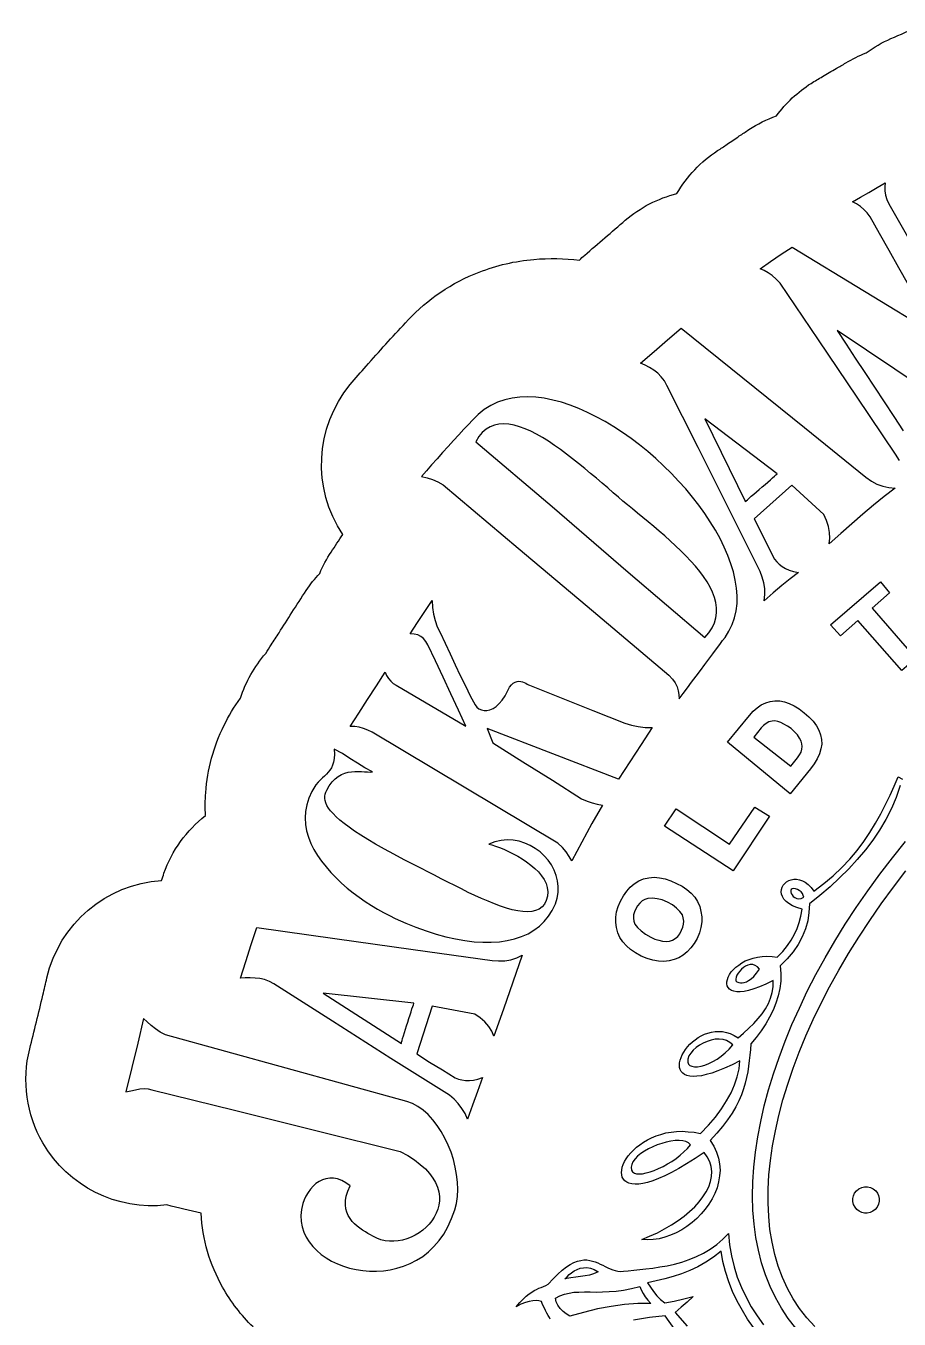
# Model space of a CAD drawing. Header units: millimetres. Extents: x 0 to 498, y 0 to 300.
# Drawn here: x 0 to 69.2, y 181 to 283.5 of the extents above; entities that cross this region are included whole.
import ezdxf

# ---------------------------------------------------------------- set-up
doc = ezdxf.new("R2010")
doc.units = ezdxf.units.MM
doc.layers.add('Nível Padrão', color=7, linetype='Continuous', lineweight=30)

msp = doc.modelspace()

# ---------------------------------------------------------------- linework, layer by layer
at = {"layer": 'Nível Padrão', "color": 18, "lineweight": 30, "true_color": 0x000000, "extrusion": (0, 0, -1)}
msp.add_lwpolyline([(-18.01, 180.41, 0.070406), (-15.6, 183.56), (-15.6, 183.56, 0.115422), (-13.89, 189.42), (-13.89, 189.42, -0.000451), (-11.18, 190.08), (-11.18, 190.08, 0.299484), (-1.35, 195), (-1.35, 195, 0.195655), (-0.31, 202.46), (-0.31, 202.46, -0.004376), (-1.35, 206.72), (-1.35, 206.72, -0.001392), (-1.67, 208.08), (-1.67, 208.08, 0.330789), (-10.76, 215.8), (-10.76, 215.8, 0.004859), (-10.95, 216.37), (-10.95, 216.37, 0.143808), (-14.24, 220.94), (-14.24, 220.94, 0.0317), (-14.26, 222.76), (-14.26, 222.76, 0.096478), (-15.7, 228.07), (-15.7, 228.07, 0.045217), (-17.01, 230.24), (-17.01, 230.24, 0.102931), (-19.02, 233.79), (-19.02, 233.79, 0.020597), (-19.45, 234.49), (-19.45, 234.49, -0.004206), (-20.07, 235.44), (-20.07, 235.44, -0.001258), (-21.09, 237.03), (-21.09, 237.03, 0.004886), (-22.23, 238.79), (-22.23, 238.79, 0.043331), (-23.3, 240.14), (-23.3, 240.14, 0.047983), (-24.2, 241.83), (-24.2, 241.83, -0.002365), (-25.12, 243.22), (-25.12, 243.22, 0.329863), (-25.71, 255.11), (-25.71, 255.11, 0.00651), (-26.98, 256.57), (-26.98, 256.57, 0.005984), (-30.1, 260.01), (-30.1, 260.01, 0.005496), (-30.28, 260.2), (-30.28, 260.2, 0.112714), (-35.93, 264.02), (-35.93, 264.02, 0.0706), (-40.28, 265.03), (-40.28, 265.03, 0.050711), (-43.88, 264.97), (-43.88, 264.97, 0.014419), (-44.3, 265.36), (-44.3, 265.36, -0.000695), (-47.52, 268.13), (-47.52, 268.13, 0.116587), (-51.61, 270.24), (-51.61, 270.24, 0.119183), (-54.84, 273.65), (-54.84, 273.65, -0.007916), (-55.59, 274.15), (-55.59, 274.15, 0.000862), (-56.56, 274.81), (-56.56, 274.81, 0.00401), (-57.31, 275.31), (-57.31, 275.31, 0.061552), (-59.51, 276.4), (-59.51, 276.4, 0.094861), (-62.25, 278.98), (-62.25, 278.98, 0.007461), (-63.15, 279.52), (-63.15, 279.52, 0.002772), (-64.23, 280.15), (-64.23, 280.15, -0.007748), (-65, 280.6), (-65, 280.6, 0.044827), (-66.61, 281.39), (-66.61, 281.39, 0.057082), (-68.58, 282.53), (-68.58, 282.53, -0.005479), (-70.78, 283.5)], format="xyb", dxfattribs=at)
for points in [[(-69.98, 263.01), (-69.2, 264.37), (-68.43, 265.73), (-67.67, 267.08), (-66.94, 268.4), (-66.94, 268.4), (-66.7, 268.71), (-66.44, 268.99), (-66.16, 269.23), (-65.86, 269.43), (-65.53, 269.58), (-65.53, 269.58), (-66.16, 269.95), (-66.82, 270.34), (-67.49, 270.72), (-68.11, 271.1), (-68.11, 271.1), (-68.09, 270.78), (-68.1, 270.45), (-68.16, 270.12), (-68.26, 269.78), (-68.42, 269.42), (-68.42, 269.42), (-77.81, 252.97)], [(-58.2, 264.29), (-59.03, 264.85), (-59.88, 265.43), (-60.74, 266), (-60.74, 266), (-72.22, 259.01)], [(-69.26, 249.08), (-68.95, 249.59), (-68.95, 249.59), (-65.89, 254.12), (-62.83, 258.65), (-59.79, 263.15), (-59.79, 263.15), (-59.49, 263.47), (-59.17, 263.74), (-58.85, 263.96), (-58.52, 264.14), (-58.2, 264.29)], [(-48.73, 256.81), (-49.8, 257.72), (-50.87, 258.64), (-51.96, 259.58), (-51.96, 259.58), (-56.84, 255.64), (-61.72, 251.7), (-66.6, 247.76), (-66.6, 247.76), (-67.03, 247.46), (-67.47, 247.22), (-67.93, 247.05), (-68.41, 246.94), (-68.92, 246.89), (-68.92, 246.89), (-68.05, 246.23), (-67.2, 245.54), (-66.35, 244.83), (-65.49, 244.08), (-64.6, 243.3), (-63.67, 242.48), (-63.67, 242.48), (-63.73, 242.94), (-63.71, 243.39), (-63.62, 243.86), (-63.47, 244.32), (-63.25, 244.8), (-63.25, 244.8), (-60.71, 247.12), (-60.71, 247.12), (-57.74, 244.46), (-57.74, 244.46), (-59.34, 241.26), (-59.34, 241.26), (-59.52, 241.06), (-59.73, 240.86), (-59.95, 240.69), (-60.21, 240.53), (-60.5, 240.39), (-60.85, 240.28), (-61.24, 240.2), (-61.24, 240.2), (-60.6, 239.72), (-59.93, 239.18), (-59.25, 238.59), (-58.54, 237.96), (-58.54, 237.96), (-58.58, 238.47), (-58.57, 238.94), (-58.5, 239.4), (-58.38, 239.84), (-58.2, 240.28), (-58.2, 240.28), (-55.76, 245.21), (-53.29, 250.12), (-50.82, 255.02), (-50.82, 255.02), (-50.62, 255.4), (-50.37, 255.73), (-50.09, 256.01), (-49.78, 256.25), (-49.44, 256.46), (-49.09, 256.64), (-48.73, 256.81)], [(-75.79, 251.71), (-64.32, 259.39), (-64.32, 259.39), (-65.02, 258.31), (-65.75, 257.2), (-66.51, 256.05), (-67.28, 254.9), (-68.05, 253.74), (-68.81, 252.58), (-69.54, 251.45)], [(-69.45, 232.45), (-65.95, 236.4), (-65.95, 236.4), (-64.58, 235.18), (-64.58, 235.18), (-63.79, 236.06), (-63.79, 236.06), (-67.74, 239.48), (-67.74, 239.48), (-68.46, 238.6), (-68.46, 238.6), (-67.09, 237.39), (-67.09, 237.39), (-70.55, 233.4), (-70.55, 233.4), (-69.45, 232.45)], [(-25.71, 228.01), (-26.4, 229.06), (-27.09, 230.15), (-27.79, 231.24), (-28.48, 232.3), (-28.48, 232.3), (-28.59, 232.04), (-28.75, 231.81), (-28.93, 231.6), (-29.13, 231.42), (-29.36, 231.27), (-29.36, 231.27), (-34.87, 228.04), (-34.87, 228.04), (-34.3, 229.3), (-33.7, 230.6), (-33.09, 231.91), (-32.47, 233.21), (-31.86, 234.47), (-31.86, 234.47), (-31.71, 234.75), (-31.53, 234.98), (-31.32, 235.15), (-31.07, 235.26), (-30.78, 235.32), (-30.46, 235.34), (-30.46, 235.34), (-31.05, 236.24), (-31.63, 237.12), (-32.21, 238), (-32.21, 238), (-32.23, 237.45), (-32.31, 236.92), (-32.44, 236.4), (-32.62, 235.91), (-32.85, 235.45), (-32.85, 235.45), (-33.24, 234.62), (-33.64, 233.76), (-34.04, 232.9), (-34.44, 232.05), (-34.84, 231.22), (-35.23, 230.44), (-35.63, 229.71), (-35.63, 229.71), (-35.76, 229.54), (-35.92, 229.41), (-36.11, 229.32), (-36.32, 229.28), (-36.55, 229.28), (-36.79, 229.33), (-37.04, 229.43), (-37.29, 229.6), (-37.53, 229.82), (-37.77, 230.1), (-38, 230.44), (-38.21, 230.85), (-38.21, 230.85), (-38.35, 231.11), (-38.49, 231.3), (-38.64, 231.44), (-38.79, 231.53), (-38.94, 231.58), (-39.09, 231.59), (-39.24, 231.58), (-39.38, 231.54), (-39.51, 231.49), (-39.64, 231.43), (-39.75, 231.37), (-39.84, 231.32), (-39.92, 231.27), (-39.92, 231.27), (-42.43, 230.28), (-44.95, 229.28), (-47.48, 228.27), (-47.48, 228.27), (-48.01, 228.11), (-48.55, 228), (-49.1, 227.93), (-49.65, 227.93), (-49.65, 227.93), (-48.78, 226.58), (-47.89, 225.2), (-46.99, 223.82), (-46.99, 223.82), (-36.58, 227.85), (-36.58, 227.85), (-37.03, 226.71), (-37.03, 226.71), (-39.39, 225.21), (-41.74, 223.74), (-44.06, 222.26), (-44.06, 222.26), (-44.49, 222.09), (-44.9, 221.95), (-45.3, 221.84), (-45.7, 221.77), (-45.7, 221.77), (-44.87, 220.31), (-44.07, 218.84), (-43.27, 217.36), (-43.27, 217.36), (-43.07, 217.71), (-42.83, 218.07), (-42.53, 218.42), (-42.17, 218.77), (-42.17, 218.77), (-27.46, 227.55), (-27.46, 227.55), (-27.1, 227.72), (-26.76, 227.85), (-26.43, 227.95), (-26.08, 228), (-25.71, 228.01)], [(-60.6, 222.68), (-55.62, 226.75), (-55.62, 226.75), (-57.37, 228.88), (-57.37, 228.88), (-57.66, 229.21), (-57.97, 229.48), (-58.3, 229.71), (-58.65, 229.87), (-59.01, 229.99), (-59.38, 230.05), (-59.38, 230.05), (-59.76, 230.03), (-60.14, 229.95), (-60.52, 229.82), (-60.91, 229.64), (-61.3, 229.4), (-61.7, 229.1), (-61.7, 229.1), (-62.08, 228.76), (-62.41, 228.42), (-62.67, 228.07), (-62.86, 227.71), (-63, 227.35), (-63.07, 226.97), (-63.07, 226.97), (-63.09, 226.61), (-63.03, 226.23), (-62.91, 225.84), (-62.73, 225.45), (-62.49, 225.05), (-62.19, 224.66), (-62.19, 224.66), (-60.6, 222.68)], [(-48.82, 187.34), (-49.45, 187.6), (-50.06, 187.88), (-50.64, 188.18), (-51.19, 188.5), (-51.7, 188.84), (-52.18, 189.2), (-52.62, 189.56), (-53.02, 189.94), (-53.37, 190.33), (-53.67, 190.72), (-53.93, 191.12), (-54.13, 191.52), (-54.27, 191.93), (-54.35, 192.33), (-54.37, 192.73), (-54.32, 193.12), (-54.21, 193.51), (-54.02, 193.89), (-53.76, 194.25), (-53.76, 194.25), (-53.05, 193.77), (-52.38, 193.34), (-51.76, 192.97), (-51.18, 192.65), (-50.65, 192.39), (-50.15, 192.17), (-49.7, 192), (-49.29, 191.87), (-48.92, 191.79), (-48.59, 191.74), (-48.29, 191.73), (-48.03, 191.75), (-47.81, 191.81), (-47.63, 191.89), (-47.48, 192), (-47.37, 192.13), (-47.28, 192.29), (-47.24, 192.46), (-47.22, 192.65), (-47.24, 192.85), (-47.28, 193.07), (-47.36, 193.29), (-47.47, 193.52), (-47.6, 193.75), (-47.76, 193.98), (-47.95, 194.21), (-48.17, 194.43), (-48.41, 194.65), (-48.67, 194.86), (-48.96, 195.06), (-49.27, 195.25), (-49.6, 195.41), (-49.96, 195.56), (-50.34, 195.68), (-50.73, 195.79), (-51.15, 195.86), (-51.58, 195.9), (-52.04, 195.92), (-52.51, 195.89), (-52.99, 195.84), (-53.49, 195.74), (-53.49, 195.74), (-54.11, 196.4), (-54.66, 197.05), (-55.14, 197.7), (-55.55, 198.34), (-55.9, 198.97), (-56.18, 199.6), (-56.39, 200.23), (-56.54, 200.87), (-56.61, 201.51), (-56.61, 201.51), (-55.98, 201.19), (-55.39, 200.92), (-54.86, 200.71), (-54.38, 200.53), (-53.94, 200.41), (-53.55, 200.32), (-53.2, 200.28), (-52.89, 200.27), (-52.63, 200.29), (-52.41, 200.34), (-52.22, 200.43), (-52.07, 200.53), (-51.96, 200.66), (-51.88, 200.81), (-51.83, 200.98), (-51.82, 201.16), (-51.83, 201.36), (-51.87, 201.56), (-51.94, 201.77), (-52.04, 201.98), (-52.16, 202.2), (-52.3, 202.41), (-52.46, 202.62), (-52.64, 202.82), (-52.84, 203.01), (-53.06, 203.18), (-53.29, 203.35), (-53.54, 203.49), (-53.8, 203.61), (-54.07, 203.71), (-54.35, 203.79), (-54.64, 203.83), (-54.93, 203.84), (-55.23, 203.82), (-55.54, 203.76), (-55.84, 203.66), (-56.15, 203.52), (-56.46, 203.34), (-56.46, 203.34), (-56.9, 203.71), (-57.32, 204.09), (-57.71, 204.46), (-58.06, 204.85), (-58.37, 205.24), (-58.64, 205.64), (-58.87, 206.06), (-59.04, 206.48), (-59.17, 206.92), (-59.23, 207.38), (-59.23, 207.86), (-59.23, 207.86), (-58.67, 207.59), (-58.17, 207.37), (-57.71, 207.2), (-57.3, 207.08), (-56.94, 207.01), (-56.62, 206.98), (-56.35, 206.98), (-56.12, 207.02), (-55.93, 207.09), (-55.78, 207.19), (-55.67, 207.31), (-55.6, 207.45), (-55.57, 207.61), (-55.57, 207.78), (-55.61, 207.96), (-55.68, 208.15), (-55.79, 208.35), (-55.92, 208.55), (-56.09, 208.74), (-56.28, 208.93), (-56.51, 209.1), (-56.76, 209.27), (-57.03, 209.42), (-57.33, 209.55), (-57.65, 209.65), (-58, 209.73), (-58.36, 209.78), (-58.75, 209.8), (-59.15, 209.78), (-59.57, 209.72), (-59.57, 209.72), (-60.01, 210.18), (-60.37, 210.64), (-60.68, 211.08), (-60.93, 211.54), (-61.14, 212), (-61.3, 212.48), (-61.44, 212.98), (-61.55, 213.52), (-61.55, 213.52), (-61.13, 213.65), (-60.77, 213.8), (-60.48, 213.97), (-60.26, 214.14), (-60.08, 214.33), (-59.97, 214.52), (-59.9, 214.71), (-59.87, 214.9), (-59.89, 215.09), (-59.95, 215.26), (-60.04, 215.42), (-60.16, 215.57), (-60.31, 215.69), (-60.48, 215.79), (-60.67, 215.86), (-60.88, 215.9), (-61.1, 215.9), (-61.32, 215.86), (-61.56, 215.78), (-61.79, 215.66), (-62.02, 215.48), (-62.25, 215.25), (-62.46, 214.96), (-62.46, 214.96), (-63.26, 215.55), (-64, 216.17), (-64.68, 216.82), (-65.31, 217.49), (-65.89, 218.18), (-66.42, 218.89), (-66.91, 219.61), (-67.36, 220.34), (-67.78, 221.07), (-68.16, 221.81), (-68.51, 222.55), (-68.84, 223.28), (-69.15, 224.01), (-69.15, 224.01), (-69.5, 223.84)], [(-69.3, 223.32), (-68.98, 222.39), (-68.61, 221.5), (-68.17, 220.63), (-67.68, 219.8), (-67.14, 219), (-66.55, 218.22), (-65.91, 217.46), (-65.23, 216.73), (-64.51, 216.01), (-63.75, 215.31), (-62.95, 214.62), (-62.12, 213.94), (-62.12, 213.94), (-62.08, 213.26), (-61.98, 212.6), (-61.8, 211.96), (-61.54, 211.33), (-61.22, 210.72), (-60.82, 210.14), (-60.35, 209.58), (-59.8, 209.04), (-59.8, 209.04), (-59.85, 208.42), (-59.84, 207.82), (-59.77, 207.23), (-59.64, 206.65), (-59.46, 206.08), (-59.23, 205.52), (-58.96, 204.97), (-58.65, 204.43), (-58.29, 203.89), (-57.9, 203.36), (-57.48, 202.84), (-57.48, 202.84), (-57.44, 202.4), (-57.4, 201.96), (-57.35, 201.52), (-57.3, 201.08), (-57.23, 200.64), (-57.14, 200.19), (-57.03, 199.74), (-56.89, 199.28), (-56.72, 198.81), (-56.52, 198.34), (-56.27, 197.85), (-55.98, 197.35), (-55.63, 196.84), (-55.23, 196.31), (-54.78, 195.77), (-54.25, 195.2), (-54.25, 195.2), (-54.54, 194.74), (-54.76, 194.27), (-54.91, 193.8), (-55, 193.33), (-55.03, 192.85), (-55, 192.38), (-54.92, 191.91), (-54.8, 191.45), (-54.62, 191), (-54.41, 190.57), (-54.15, 190.15), (-53.86, 189.75), (-53.54, 189.37), (-53.19, 189.01), (-52.81, 188.68), (-52.41, 188.38), (-51.99, 188.11), (-51.56, 187.88), (-51.11, 187.68), (-50.66, 187.52), (-50.2, 187.41), (-49.74, 187.34), (-49.28, 187.31), (-48.82, 187.34)], [(-56.07, 216.56), (-50.64, 220.1), (-50.64, 220.1), (-51.55, 221.47), (-51.55, 221.47), (-55.77, 218.69), (-55.77, 218.69), (-57.78, 221.62), (-57.78, 221.62), (-58.96, 220.89), (-58.96, 220.89), (-56.07, 216.56)], [(-61.04, 180.33), (-60.44, 181.09), (-59.9, 181.89), (-59.42, 182.74), (-59, 183.62), (-58.63, 184.54), (-58.32, 185.5), (-58.07, 186.49), (-57.87, 187.51), (-57.73, 188.57), (-57.64, 189.66), (-57.61, 190.77), (-57.63, 191.91), (-57.71, 193.07), (-57.84, 194.26), (-58.02, 195.47), (-58.26, 196.7), (-58.54, 197.94), (-58.88, 199.2), (-59.27, 200.48), (-59.71, 201.77), (-60.19, 203.07), (-60.73, 204.38), (-61.32, 205.69), (-61.95, 207.02), (-62.63, 208.34), (-63.36, 209.67), (-64.14, 211), (-64.96, 212.33), (-65.83, 213.66), (-66.74, 214.98), (-67.7, 216.29), (-68.7, 217.6), (-69.74, 218.9)], [(-62.54, 180.46), (-61.91, 181.14), (-61.34, 181.88), (-60.83, 182.65), (-60.37, 183.47), (-59.98, 184.33), (-59.65, 185.23), (-59.37, 186.16), (-59.16, 187.13), (-58.99, 188.14), (-58.89, 189.18), (-58.84, 190.24), (-58.85, 191.34), (-58.91, 192.46), (-59.02, 193.61), (-59.19, 194.78), (-59.42, 195.97), (-59.69, 197.18), (-60.02, 198.41), (-60.4, 199.66), (-60.83, 200.92), (-61.31, 202.19), (-61.84, 203.48), (-62.42, 204.77), (-63.05, 206.07), (-63.72, 207.38), (-64.45, 208.69), (-65.22, 210.01), (-66.04, 211.32), (-66.9, 212.64), (-67.81, 213.95), (-68.77, 215.26), (-69.77, 216.56)], [(-48.78, 209.8), (-48.33, 210.06), (-47.94, 210.33), (-47.61, 210.63), (-47.32, 210.95), (-47.09, 211.29), (-46.92, 211.66), (-46.92, 211.66), (-46.81, 212.07), (-46.76, 212.48), (-46.76, 212.9), (-46.82, 213.32), (-46.95, 213.75), (-47.14, 214.17), (-47.14, 214.17), (-47.37, 214.58), (-47.63, 214.95), (-47.91, 215.27), (-48.23, 215.54), (-48.59, 215.76), (-48.97, 215.92), (-48.97, 215.92), (-49.38, 216.02), (-49.8, 216.05), (-50.24, 216.02), (-50.68, 215.93), (-51.14, 215.78), (-51.59, 215.57), (-51.59, 215.57), (-52.02, 215.34), (-52.41, 215.08), (-52.75, 214.79), (-53.03, 214.48), (-53.25, 214.13), (-53.42, 213.75), (-53.42, 213.75), (-53.52, 213.35), (-53.58, 212.93), (-53.58, 212.51), (-53.52, 212.08), (-53.4, 211.64), (-53.23, 211.2), (-53.23, 211.2), (-52.98, 210.81), (-52.72, 210.45), (-52.43, 210.14), (-52.11, 209.88), (-51.77, 209.68), (-51.4, 209.53), (-51.4, 209.53), (-51, 209.43), (-50.58, 209.39), (-50.15, 209.41), (-49.7, 209.48), (-49.25, 209.62), (-48.78, 209.8)], [(-17.01, 208.06), (-17.43, 209.39), (-17.86, 210.73), (-18.3, 212.08), (-18.3, 212.08), (-24.5, 211.21), (-30.71, 210.33), (-36.96, 209.46), (-36.96, 209.46), (-37.48, 209.42), (-37.97, 209.44), (-38.45, 209.52), (-38.91, 209.66), (-39.35, 209.88), (-39.35, 209.88), (-38.6, 207.74), (-37.86, 205.59), (-37.11, 203.45), (-37.11, 203.45), (-36.94, 203.85), (-36.7, 204.23), (-36.39, 204.59), (-36.02, 204.91), (-35.59, 205.2), (-35.59, 205.2), (-32.21, 205.85), (-32.21, 205.85), (-30.99, 202.05), (-30.99, 202.05), (-32.01, 201.41), (-33.02, 200.78), (-34.04, 200.15), (-34.04, 200.15), (-34.3, 200.06), (-34.57, 199.99), (-34.86, 199.95), (-35.16, 199.94), (-35.48, 199.97), (-35.83, 200.05), (-36.2, 200.19), (-36.2, 200.19), (-35.8, 199.08), (-35.42, 197.98), (-35.02, 196.88), (-35.02, 196.88), (-34.82, 197.32), (-34.57, 197.73), (-34.28, 198.12), (-33.95, 198.47), (-33.58, 198.78), (-33.58, 198.78), (-28.94, 201.69), (-24.31, 204.64), (-19.67, 207.6), (-19.67, 207.6), (-19.31, 207.8), (-18.93, 207.94), (-18.56, 208.03), (-18.17, 208.07), (-17.79, 208.09), (-17.4, 208.08), (-17.01, 208.06)], [(-65.85, 191.21), (-66.04, 191.37), (-66.26, 191.47), (-66.49, 191.52), (-66.72, 191.52), (-66.95, 191.47), (-67.17, 191.37), (-67.37, 191.21), (-67.37, 191.21), (-67.51, 191.03), (-67.6, 190.83), (-67.64, 190.6), (-67.64, 190.37), (-67.58, 190.14), (-67.48, 189.92), (-67.33, 189.73), (-67.33, 189.73), (-67.14, 189.58), (-66.93, 189.48), (-66.7, 189.43), (-66.48, 189.44), (-66.26, 189.49), (-66.06, 189.59), (-65.88, 189.73), (-65.88, 189.73), (-65.73, 189.92), (-65.62, 190.13), (-65.56, 190.36), (-65.55, 190.59), (-65.6, 190.81), (-65.69, 191.02), (-65.85, 191.21)], [(-41.57, 181.03), (-41.5, 181.15), (-41.41, 181.31), (-41.3, 181.51), (-41.19, 181.72), (-41.08, 181.95), (-40.97, 182.19), (-40.88, 182.44), (-40.88, 182.44), (-40.67, 182.49), (-40.45, 182.51), (-40.19, 182.49), (-39.91, 182.44), (-39.6, 182.34), (-39.25, 182.21), (-38.86, 182.02), (-38.86, 182.02), (-39.15, 182.35), (-39.42, 182.62), (-39.66, 182.85), (-39.89, 183.03), (-40.1, 183.18), (-40.29, 183.3), (-40.48, 183.39), (-40.67, 183.48), (-40.85, 183.55), (-41.03, 183.63), (-41.22, 183.71), (-41.41, 183.8), (-41.41, 183.8), (-41.8, 184.24), (-42.17, 184.61), (-42.52, 184.92), (-42.85, 185.17), (-43.16, 185.37), (-43.45, 185.52), (-43.72, 185.63), (-43.99, 185.69), (-44.24, 185.72), (-44.47, 185.72), (-44.7, 185.69), (-44.92, 185.64), (-45.13, 185.57), (-45.34, 185.49), (-45.54, 185.4), (-45.74, 185.3), (-45.93, 185.2), (-46.13, 185.1), (-46.33, 185.01), (-46.53, 184.94), (-46.73, 184.88), (-46.94, 184.83), (-47.15, 184.82), (-47.38, 184.83), (-47.38, 184.83), (-47.76, 184.87), (-48.19, 184.91), (-48.66, 184.96), (-49.16, 185.02), (-49.7, 185.08), (-50.25, 185.17), (-50.83, 185.27), (-51.41, 185.4), (-52, 185.56), (-52.58, 185.76), (-53.16, 185.99), (-53.72, 186.26), (-54.26, 186.57), (-54.78, 186.94), (-55.26, 187.36), (-55.7, 187.83), (-55.7, 187.83), (-55.78, 186.92), (-55.93, 186.04), (-56.14, 185.18), (-56.4, 184.35), (-56.73, 183.55), (-57.1, 182.77), (-57.51, 182.02), (-57.97, 181.29), (-58.47, 180.59)], [(-42.74, 184.22), (-42.9, 184.39), (-43.07, 184.56), (-43.26, 184.71), (-43.48, 184.85), (-43.7, 184.97), (-43.95, 185.06), (-44.2, 185.11), (-44.48, 185.12), (-44.76, 185.07), (-45.06, 184.96), (-45.36, 184.79), (-45.36, 184.79), (-45.01, 184.63), (-44.67, 184.53), (-44.33, 184.46), (-43.97, 184.42), (-43.6, 184.37), (-43.19, 184.31), (-42.74, 184.22)], [(-43.12, 181.26), (-42.84, 181.44), (-42.59, 181.65), (-42.37, 181.88), (-42.18, 182.13), (-42.05, 182.41), (-41.98, 182.7), (-41.98, 182.7), (-42.33, 182.89), (-42.69, 183.02), (-43.06, 183.1), (-43.45, 183.16), (-43.85, 183.18), (-44.28, 183.19), (-44.73, 183.19), (-45.2, 183.18), (-45.7, 183.19), (-46.23, 183.21), (-46.79, 183.25), (-47.38, 183.33), (-48, 183.45), (-48.67, 183.61), (-48.67, 183.61), (-48.79, 183.35), (-48.93, 183.07), (-49.09, 182.8), (-49.3, 182.53), (-49.54, 182.28), (-49.54, 182.28), (-48.52, 182.27), (-47.47, 182.19), (-46.4, 182.04), (-45.32, 181.84), (-44.22, 181.57), (-43.12, 181.26)]]:
    msp.add_lwpolyline(points, dxfattribs=at)
at = {"layer": 'Nível Padrão', "color": 18, "lineweight": 30, "true_color": 0x000000}
for points in [[(31.37, 247.81), (31.81, 247.72), (32.24, 247.58), (32.66, 247.39), (33.08, 247.16), (33.08, 247.16), (39.03, 242.14), (45, 237.11), (50.98, 232.07), (50.98, 232.07), (51.25, 231.76), (51.47, 231.46), (51.62, 231.15), (51.72, 230.84), (51.77, 230.53), (51.78, 230.21), (51.78, 230.21), (52.1, 230.63), (52.44, 231.07), (52.78, 231.53), (53.13, 231.99), (53.48, 232.45), (53.82, 232.91), (54.14, 233.35), (54.46, 233.77), (54.74, 234.16), (55.01, 234.51), (55.23, 234.81), (55.43, 235.07), (55.43, 235.07), (55.74, 235.56), (56, 236.08), (56.18, 236.62), (56.31, 237.18), (56.38, 237.76), (56.39, 238.37), (56.34, 238.98), (56.24, 239.61), (56.09, 240.26), (55.89, 240.91), (55.65, 241.57), (55.36, 242.23), (55.03, 242.9), (54.67, 243.56), (54.26, 244.23), (53.82, 244.89), (53.35, 245.55), (52.84, 246.19), (52.31, 246.83), (51.75, 247.46), (51.17, 248.07), (50.56, 248.66), (49.94, 249.24), (49.3, 249.79), (48.65, 250.32), (47.98, 250.83), (47.3, 251.31), (46.61, 251.75), (45.92, 252.17), (45.22, 252.55), (44.53, 252.9), (43.83, 253.21), (43.14, 253.48), (42.45, 253.7), (41.77, 253.88), (41.09, 254.02), (40.43, 254.1), (39.79, 254.13), (39.16, 254.11), (38.55, 254.04), (37.96, 253.9), (37.39, 253.71), (36.85, 253.45), (36.33, 253.13), (35.85, 252.74), (35.4, 252.29), (35.4, 252.29), (35.08, 251.94), (34.72, 251.56), (34.33, 251.13), (33.91, 250.68), (33.48, 250.2), (33.04, 249.72), (32.6, 249.23), (32.17, 248.74), (31.76, 248.26), (31.37, 247.81)], [(57.06, 245.82), (57.06, 245.83), (57.11, 245.89), (57.21, 245.98), (57.35, 246.1), (57.51, 246.25), (57.71, 246.42), (57.92, 246.61), (58.14, 246.8), (58.37, 247), (58.6, 247.19), (58.81, 247.38), (59.02, 247.56), (59.2, 247.71), (59.35, 247.84), (59.46, 247.94), (59.54, 248.01), (59.57, 248.03), (59.57, 248.03), (53.83, 252.4), (53.83, 252.4), (57.06, 245.82)], [(35.66, 250.58), (41.71, 245.43), (47.76, 240.25), (53.83, 235.07), (53.83, 235.07), (54.15, 235.44), (54.41, 235.83), (54.59, 236.21), (54.71, 236.61), (54.76, 237.01), (54.76, 237.41), (54.7, 237.82), (54.59, 238.23), (54.44, 238.64), (54.24, 239.06), (54, 239.47), (53.73, 239.89), (53.42, 240.3), (53.08, 240.71), (52.72, 241.12), (52.33, 241.53), (51.93, 241.93), (51.51, 242.33), (51.09, 242.72), (50.65, 243.11), (50.21, 243.49), (49.77, 243.86), (49.33, 244.22), (48.9, 244.57), (48.48, 244.92), (48.08, 245.25), (47.69, 245.57), (47.33, 245.87), (46.99, 246.17), (46.99, 246.17), (46.57, 246.53), (46.13, 246.91), (45.69, 247.29), (45.23, 247.68), (44.77, 248.07), (44.3, 248.46), (43.82, 248.85), (43.34, 249.23), (42.86, 249.6), (42.38, 249.96), (41.9, 250.29), (41.42, 250.61), (40.95, 250.9), (40.48, 251.17), (40.02, 251.4), (39.57, 251.6), (39.13, 251.76), (38.7, 251.88), (38.28, 251.96), (37.89, 251.99), (37.5, 251.97), (37.14, 251.89), (36.8, 251.76), (36.48, 251.56), (36.18, 251.3), (35.91, 250.98), (35.66, 250.58)], [(60.63, 224.85), (61.17, 225.53), (61.17, 225.53), (61.33, 225.76), (61.45, 225.98), (61.52, 226.21), (61.55, 226.42), (61.51, 226.63), (61.51, 226.63), (61.45, 226.85), (61.34, 227.09), (61.17, 227.34), (60.94, 227.59), (60.67, 227.85), (60.67, 227.85), (60.38, 228.04), (60.1, 228.2), (59.84, 228.32), (59.6, 228.41), (59.38, 228.46), (59.38, 228.46), (59.15, 228.43), (58.91, 228.37), (58.69, 228.25), (58.47, 228.09), (58.28, 227.89), (58.28, 227.89), (57.71, 227.16), (57.71, 227.16), (60.63, 224.85)], [(24.45, 226.22), (24.46, 225.82), (24.44, 225.48), (24.39, 225.19), (24.31, 224.94), (24.22, 224.73), (24.1, 224.54), (23.97, 224.38), (23.83, 224.23), (23.67, 224.08), (23.51, 223.93), (23.34, 223.76), (23.17, 223.58), (23, 223.37), (22.83, 223.13), (22.67, 222.84), (22.67, 222.84), (22.43, 222.32), (22.27, 221.79), (22.17, 221.27), (22.14, 220.76), (22.17, 220.24), (22.26, 219.74), (22.41, 219.24), (22.6, 218.74), (22.84, 218.26), (23.12, 217.78), (23.44, 217.32), (23.8, 216.87), (24.18, 216.43), (24.59, 216), (25.02, 215.59), (25.47, 215.2), (25.94, 214.83), (26.42, 214.47), (26.9, 214.14), (27.39, 213.82), (27.87, 213.53), (28.35, 213.26), (28.82, 213.02), (29.28, 212.8), (29.28, 212.8), (30.11, 212.43), (30.92, 212.1), (31.73, 211.81), (32.52, 211.55), (33.3, 211.34), (34.06, 211.17), (34.8, 211.04), (35.53, 210.95), (36.23, 210.91), (36.9, 210.91), (37.55, 210.95), (38.16, 211.04), (38.74, 211.17), (39.29, 211.35), (39.81, 211.58), (40.28, 211.85), (40.71, 212.17), (41.1, 212.54), (41.44, 212.96), (41.73, 213.42), (41.98, 213.94), (41.98, 213.94), (42.12, 214.4), (42.19, 214.86), (42.2, 215.32), (42.15, 215.77), (42.04, 216.2), (41.87, 216.62), (41.66, 217.03), (41.4, 217.4), (41.1, 217.75), (40.76, 218.07), (40.38, 218.34), (39.98, 218.58), (39.56, 218.77), (39.11, 218.91), (38.64, 218.99), (38.16, 219.02), (37.68, 218.98), (37.19, 218.87), (36.69, 218.69), (36.69, 218.69), (36.95, 218.62), (37.24, 218.53), (37.56, 218.41), (37.9, 218.27), (38.26, 218.11), (38.62, 217.92), (38.99, 217.72), (39.35, 217.51), (39.7, 217.27), (40.04, 217.02), (40.35, 216.76), (40.63, 216.48), (40.88, 216.18), (41.08, 215.88), (41.24, 215.56), (41.34, 215.24), (41.38, 214.9), (41.35, 214.56), (41.25, 214.21), (41.25, 214.21), (41.11, 213.92), (40.92, 213.7), (40.68, 213.53), (40.41, 213.41), (40.1, 213.34), (39.76, 213.32), (39.39, 213.33), (38.99, 213.39), (38.56, 213.48), (38.11, 213.61), (37.64, 213.76), (37.15, 213.94), (36.65, 214.15), (36.13, 214.37), (35.6, 214.61), (35.07, 214.86), (34.53, 215.13), (34, 215.4), (33.46, 215.67), (32.92, 215.94), (32.4, 216.22), (31.88, 216.48), (31.37, 216.74), (30.88, 216.98), (30.88, 216.98), (29.99, 217.44), (29.17, 217.88), (28.42, 218.29), (27.73, 218.68), (27.12, 219.04), (26.56, 219.39), (26.06, 219.72), (25.62, 220.03), (25.23, 220.32), (24.89, 220.59), (24.6, 220.85), (24.35, 221.1), (24.15, 221.33), (23.99, 221.54), (23.87, 221.75), (23.78, 221.95), (23.72, 222.13), (23.7, 222.31), (23.7, 222.48), (23.73, 222.64), (23.78, 222.8), (23.85, 222.95), (23.85, 222.95), (24.05, 223.31), (24.28, 223.61), (24.51, 223.86), (24.76, 224.05), (25.02, 224.2), (25.28, 224.3), (25.55, 224.38), (25.82, 224.42), (26.08, 224.44), (26.35, 224.44), (26.6, 224.43), (26.85, 224.42), (27.08, 224.41), (27.3, 224.39), (27.49, 224.4), (27.49, 224.4), (26.88, 224.73), (26.28, 225.1), (25.69, 225.48), (25.09, 225.86), (24.45, 226.22)], [(49.54, 211.32), (49.86, 211.16), (50.17, 211.06), (50.47, 210.99), (50.76, 210.97), (51.02, 210.98), (51.02, 210.98), (51.26, 211.06), (51.48, 211.19), (51.68, 211.36), (51.84, 211.58), (51.97, 211.85), (51.97, 211.85), (52.08, 212.09), (52.14, 212.33), (52.15, 212.58), (52.12, 212.83), (52.05, 213.07), (52.05, 213.07), (51.84, 213.34), (51.57, 213.61), (51.25, 213.86), (50.87, 214.09), (50.87, 214.09), (50.45, 214.26), (50.05, 214.35), (49.67, 214.39), (49.31, 214.36), (49.31, 214.36), (49.07, 214.3), (48.85, 214.18), (48.66, 214.01), (48.49, 213.8), (48.36, 213.56), (48.36, 213.56), (48.25, 213.32), (48.18, 213.07), (48.16, 212.81), (48.2, 212.57), (48.28, 212.34), (48.28, 212.34), (48.49, 212.07), (48.77, 211.8), (49.12, 211.55), (49.54, 211.32)], [(61.66, 214.47), (61.63, 214.62), (61.56, 214.76), (61.45, 214.89), (61.31, 215), (61.16, 215.09), (61.01, 215.14), (60.87, 215.16), (60.76, 215.14), (60.67, 215.08), (60.67, 215.08), (60.63, 215), (60.63, 214.89), (60.66, 214.77), (60.74, 214.65), (60.84, 214.53), (60.97, 214.44), (61.12, 214.38), (61.29, 214.35), (61.47, 214.38), (61.66, 214.47)], [(58.17, 208.77), (57.99, 208.95), (57.81, 209.07), (57.62, 209.13), (57.43, 209.13), (57.24, 209.09), (57.06, 209.01), (56.89, 208.9), (56.73, 208.76), (56.59, 208.61), (56.47, 208.45), (56.37, 208.29), (56.31, 208.13), (56.27, 207.99), (56.27, 207.86), (56.27, 207.86), (56.27, 207.84), (56.3, 207.81), (56.36, 207.77), (56.43, 207.74), (56.53, 207.71), (56.65, 207.69), (56.79, 207.69), (56.94, 207.71), (57.12, 207.77), (57.3, 207.87), (57.5, 208.01), (57.71, 208.2), (57.93, 208.46), (58.17, 208.77)], [(29.78, 202.88), (29.77, 202.9), (29.78, 202.98), (29.82, 203.11), (29.87, 203.28), (29.93, 203.5), (30.01, 203.75), (30.09, 204.01), (30.18, 204.29), (30.28, 204.58), (30.37, 204.86), (30.46, 205.14), (30.54, 205.39), (30.61, 205.62), (30.68, 205.8), (30.72, 205.95), (30.75, 206.04), (30.77, 206.08), (30.77, 206.08), (23.58, 206.88), (23.58, 206.88), (29.78, 202.88)], [(7.93, 199.05), (8.32, 199.14), (8.7, 199.22), (9.05, 199.28), (9.39, 199.31), (9.7, 199.28), (9.98, 199.2), (9.98, 199.2), (16.53, 197.59), (23.09, 195.97), (29.67, 194.33), (29.67, 194.33), (30.27, 194), (30.81, 193.65), (31.27, 193.3), (31.67, 192.94), (32, 192.58), (32.27, 192.21), (32.48, 191.85), (32.63, 191.48), (32.73, 191.12), (32.78, 190.76), (32.78, 190.41), (32.74, 190.07), (32.66, 189.74), (32.54, 189.43), (32.38, 189.12), (32.19, 188.83), (31.97, 188.56), (31.73, 188.31), (31.46, 188.08), (31.17, 187.87), (30.86, 187.69), (30.54, 187.53), (30.21, 187.4), (29.87, 187.3), (29.52, 187.24), (29.18, 187.2), (28.83, 187.21), (28.48, 187.25), (28.14, 187.33), (27.82, 187.45), (27.5, 187.61), (27.5, 187.61), (27.32, 187.71), (27.12, 187.83), (26.92, 187.95), (26.7, 188.09), (26.48, 188.24), (26.27, 188.4), (26.06, 188.58), (25.87, 188.78), (25.7, 189), (25.55, 189.24), (25.44, 189.5), (25.36, 189.78), (25.33, 190.09), (25.34, 190.43), (25.4, 190.79), (25.53, 191.18), (25.71, 191.6), (25.71, 191.6), (25.37, 191.84), (25.04, 192.02), (24.71, 192.14), (24.39, 192.2), (24.09, 192.2), (23.79, 192.16), (23.51, 192.07), (23.25, 191.94), (23, 191.77), (22.77, 191.56), (22.56, 191.33), (22.37, 191.07), (22.2, 190.79), (22.06, 190.5), (21.95, 190.19), (21.95, 190.19), (21.84, 189.71), (21.8, 189.24), (21.82, 188.78), (21.9, 188.35), (22.03, 187.93), (22.22, 187.53), (22.45, 187.15), (22.74, 186.8), (23.06, 186.47), (23.42, 186.16), (23.82, 185.88), (24.24, 185.64), (24.7, 185.42), (25.18, 185.23), (25.67, 185.08), (26.19, 184.96), (26.72, 184.88), (27.25, 184.83), (27.8, 184.83), (28.34, 184.86), (28.88, 184.94), (29.42, 185.06), (29.95, 185.23), (30.47, 185.44), (30.97, 185.7), (31.46, 186.01), (31.92, 186.37), (32.35, 186.79), (32.76, 187.26), (33.13, 187.78), (33.46, 188.36), (33.75, 189), (34, 189.7), (34, 189.7), (34.13, 190.21), (34.21, 190.76), (34.24, 191.32), (34.22, 191.9), (34.15, 192.49), (34.04, 193.09), (33.89, 193.68), (33.71, 194.26), (33.48, 194.83), (33.22, 195.38), (32.93, 195.9), (32.61, 196.39), (32.26, 196.84), (31.89, 197.24), (31.49, 197.59), (31.08, 197.89), (30.65, 198.12), (30.2, 198.29), (30.2, 198.29), (11.08, 203.57), (11.08, 203.57), (10.66, 203.79), (10.28, 204.04), (9.94, 204.31), (9.62, 204.59), (9.33, 204.86), (9.33, 204.86), (8.87, 202.91), (8.41, 200.98), (7.93, 199.05)], [(56.04, 202.77), (55.81, 202.97), (55.55, 203.11), (55.27, 203.19), (54.96, 203.22), (54.64, 203.21), (54.32, 203.14), (54, 203.04), (53.69, 202.91), (53.4, 202.75), (53.13, 202.56), (52.9, 202.35), (52.71, 202.12), (52.57, 201.89), (52.49, 201.64), (52.47, 201.4), (52.47, 201.4), (52.52, 201.25), (52.63, 201.14), (52.8, 201.07), (53.01, 201.04), (53.25, 201.04), (53.53, 201.09), (53.83, 201.17), (54.14, 201.29), (54.47, 201.45), (54.8, 201.64), (55.13, 201.87), (55.45, 202.13), (55.76, 202.43), (56.04, 202.77)], [(52.7, 194.86), (52.54, 195.01), (52.33, 195.11), (52.07, 195.17), (51.78, 195.19), (51.47, 195.18), (51.13, 195.14), (50.77, 195.06), (50.41, 194.96), (50.05, 194.84), (49.7, 194.69), (49.36, 194.53), (49.04, 194.34), (48.75, 194.15), (48.5, 193.94), (48.29, 193.73), (48.13, 193.51), (48.03, 193.29), (47.99, 193.07), (48.02, 192.85), (48.02, 192.85), (48.1, 192.71), (48.24, 192.61), (48.42, 192.56), (48.64, 192.54), (48.89, 192.56), (49.18, 192.62), (49.49, 192.7), (49.82, 192.82), (50.16, 192.96), (50.51, 193.13), (50.86, 193.33), (51.21, 193.54), (51.55, 193.77), (51.87, 194.03), (52.17, 194.29), (52.45, 194.57), (52.7, 194.86)], [(57.68, 180.37), (57.22, 181.03), (56.8, 181.73), (56.4, 182.46), (56.03, 183.22), (55.72, 184), (55.46, 184.8), (55.26, 185.61), (55.13, 186.43), (55.13, 186.43), (54.52, 185.95), (53.9, 185.54), (53.27, 185.19), (52.63, 184.89), (51.98, 184.63), (51.32, 184.42), (50.65, 184.23), (49.97, 184.06), (49.28, 183.92), (49.28, 183.92), (49.51, 183.56), (49.76, 183.21), (50.03, 182.89), (50.32, 182.59), (50.65, 182.32), (50.65, 182.32), (51.4, 182.47), (52.15, 182.64), (52.89, 182.82), (52.89, 182.82), (52.43, 182.38), (51.96, 181.97), (51.48, 181.56), (51.48, 181.56), (52.43, 180.47)], [(51.46, 180.2), (50.68, 181.3), (50.68, 181.3), (49.43, 181.15), (48.16, 180.94)]]:
    msp.add_lwpolyline(points, dxfattribs=at)

doc.saveas('drawing.dxf')
